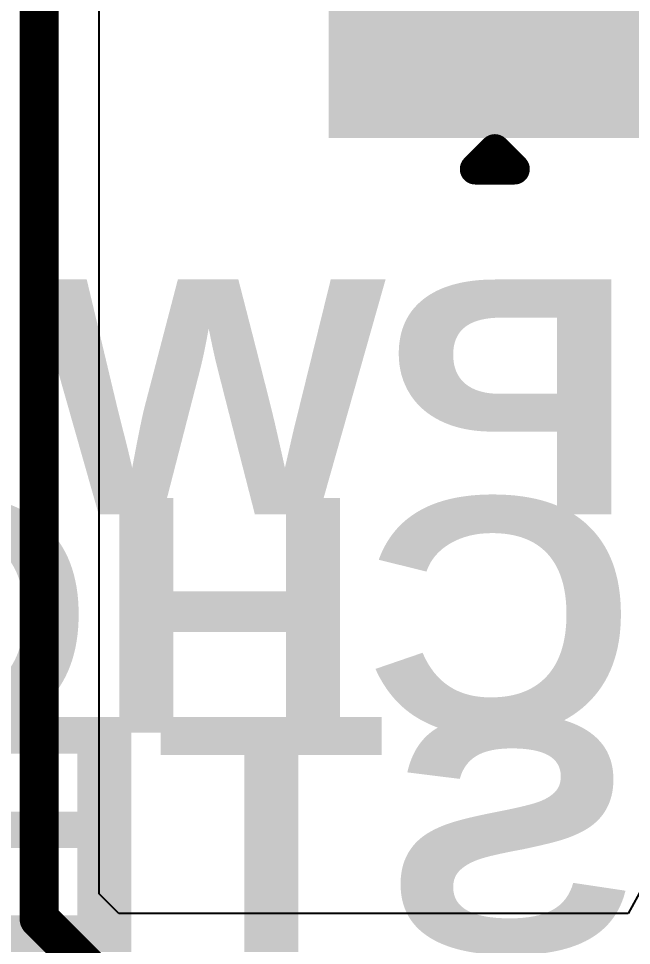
# Model space of a CAD drawing. Header units: inches. Extents: x -6 to 385, y -2 to 98.
# Drawn here: x 4.38 to 8.35, y 6.97 to 12.99 of the extents above; entities that cross this region are included whole.
import ezdxf

# ---------------------------------------------------------------- set-up
doc = ezdxf.new("R2010")
doc.units = ezdxf.units.IN
for name, color, linetype in [('Bottom Layer', 5, 'Continuous'), ('Bottom Overlay', 54, 'Continuous'), ('Bottom Paste', 16, 'Continuous'), ('Bottom Solder', 6, 'Continuous'), ('Top Layer', 1, 'Continuous')]:
    doc.layers.add(name, color=color, linetype=linetype)
doc.styles.add('Arial Black_Bold', font='', dxfattribs={"height": 0.2})
doc.styles.get('Arial Black_Bold').set_extended_font_data('Arial Black', bold=True)

# ---------------------------------------------------------------- blocks, each defined once
blk = doc.blocks.new('SOT__223_B_14')
at = {"layer": 'Bottom Layer'}
blk.add_hatch(color=5, dxfattribs=at).paths.add_polyline_path([(-3.05, 4.05), (-1.55, 4.05), (-1.55, 2.05), (-3.05, 2.05)])
at = {"layer": 'Bottom Paste'}
blk.add_hatch(color=16, dxfattribs=at).paths.add_polyline_path([(-3.05, 4.05), (-1.55, 4.05), (-1.55, 2.05), (-3.05, 2.05)])
at = {"layer": 'Bottom Solder'}
blk.add_hatch(color=6, dxfattribs=at).paths.add_polyline_path([(-3.1516, 4.1516), (-1.4484, 4.1516), (-1.4484, 1.9484), (-3.1516, 1.9484)])
at = {"layer": 'Bottom Overlay'}
for points in [[(-3.3528, 3.2004, 0.2, 0.2, 0), (-3.3528, 2.9464, 0.2, 0.2, 0)], [(-3.3528, 3.2004, 0.2, 0.2, 0), (-3.2258, 3.0734, 0.2, 0.2, 0)], [(-3.2258, 3.0734, 0.2, 0.2, 0), (-3.3528, 2.9464, 0.2, 0.2, 0)]]:
    blk.add_lwpolyline(points, format="xyseb", dxfattribs=at)
for points in [[(-3.4028, 3.2004, 0.1, 0.1, 1), (-3.3028, 3.2004, 0.1, 0.1, 1)], [(-3.4028, 3.2004, 0.1, 0.1, 1), (-3.3028, 3.2004, 0.1, 0.1, 1)], [(-3.2758, 3.0734, 0.1, 0.1, 1), (-3.1758, 3.0734, 0.1, 0.1, 1)], [(-3.2758, 3.0734, 0.1, 0.1, 1), (-3.1758, 3.0734, 0.1, 0.1, 1)], [(-3.4028, 2.9464, 0.1, 0.1, 1), (-3.3028, 2.9464, 0.1, 0.1, 1)], [(-3.4028, 2.9464, 0.1, 0.1, 1), (-3.3028, 2.9464, 0.1, 0.1, 1)]]:
    blk.add_lwpolyline(points, format="xyseb", close=True, dxfattribs=at)

msp = doc.modelspace()

# ---------------------------------------------------------------- linework, layer by layer
at = {"layer": 'Top Layer'}
for p, q in [((4.8987, 7.3093), (4.8987, 38.8476)), ((8.4302, 7.3595), (8.3321, 7.1817)), ((5.0263, 7.1817), (4.8987, 7.3093)), ((8.3321, 7.1817), (5.0263, 7.1817))]:
    msp.add_line(p, q, dxfattribs=at)
for points in [[(4.5102, 7.1484, 0.254, 0.254, 0), (4.5102, 38.8476, 0.254, 0.254, 0)], [(4.5102, 7.1484, 0.254, 0.254, 0), (4.8654, 6.7932, 0.254, 0.254, 0)]]:
    msp.add_lwpolyline(points, format="xyseb", dxfattribs=at)
msp.add_lwpolyline([(4.4467, 7.1484, 0.127, 0.127, 1), (4.5737, 7.1484, 0.127, 0.127, 1)], format="xyseb", close=True, dxfattribs=at)
msp.add_lwpolyline([(4.4467, 7.1484, 0.127, 0.127, 1), (4.5737, 7.1484, 0.127, 0.127, 1)], format="xyseb", close=True, dxfattribs=at)

# ---------------------------------------------------------------- block references
at = {"rotation": 90}
msp.add_blockref('SOT__223_B_14', (10.541, 15.367), dxfattribs=at)

# ---------------------------------------------------------------- texts
at = {"layer": 'Bottom Overlay', "style": 'Arial Black_Bold', "text_generation_flag": 2}
for s, p in [('PWR', (8.386, 9.7737)), ('CHG', (8.3859, 8.3557)), ('STBY', (8.3859, 6.9333))]:
    msp.add_text(s, height=1.524, dxfattribs=at).set_placement(p)

doc.saveas('drawing.dxf')
